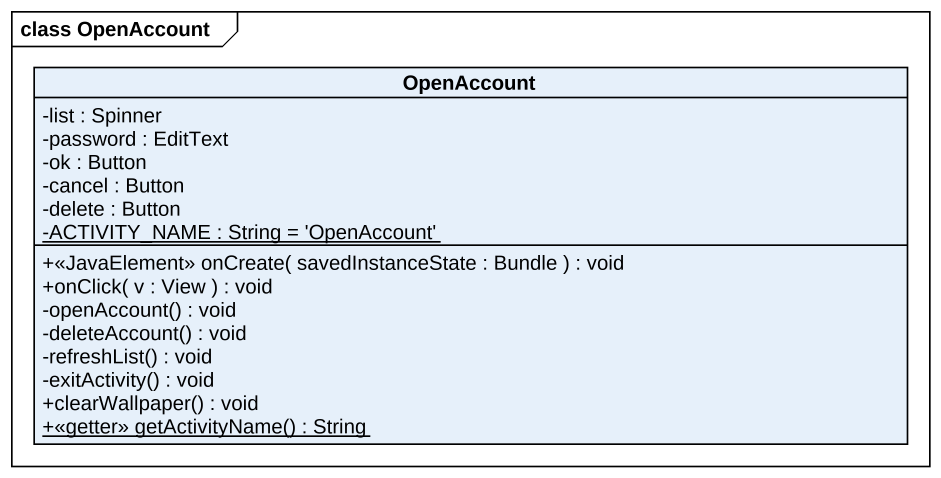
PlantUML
@startuml
mainframe class OpenAccount
hide circle
hide empty members
skinparam classAttributeIconSize 0
class OpenAccount {
  -list : Spinner
  -password : EditText
  -ok : Button
  -cancel : Button
  -delete : Button
  {static} -ACTIVITY_NAME : String = 'OpenAccount'
  +<<JavaElement>> onCreate( savedInstanceState : Bundle ) : void
  +onClick( v : View ) : void
  -openAccount() : void
  -deleteAccount() : void
  -refreshList() : void
  -exitActivity() : void
  +clearWallpaper() : void
  {static} +<<getter>> getActivityName() : String
}
@enduml
